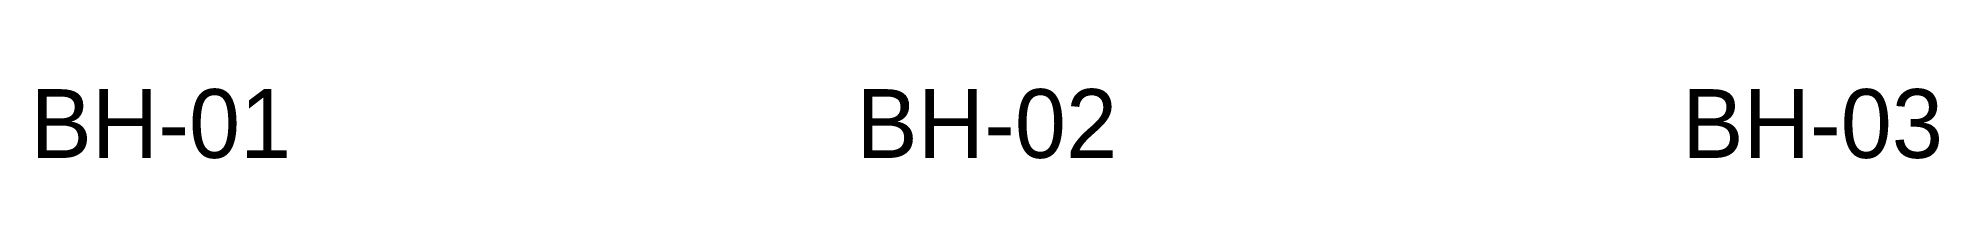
# Model space of a CAD drawing. Header units: metres. Extents: x -0.4 to 13.4, y 2 to 2.5.
import ezdxf
from ezdxf.enums import TextEntityAlignment as Align

# ---------------------------------------------------------------- set-up
doc = ezdxf.new("R2010")
doc.units = ezdxf.units.M
doc.layers.add('borehole_text', color=7, linetype='Continuous', true_color=0xffffff)

msp = doc.modelspace()

# ---------------------------------------------------------------- texts
at = {"layer": 'borehole_text'}
for s, p in [('BH-01', (0.5, 2)), ('BH-02', (6.5, 2)), ('BH-03', (12.5, 2))]:
    msp.add_text(s, height=0.5, dxfattribs=at).set_placement(p, align=Align.CENTER)

doc.saveas('drawing.dxf')
